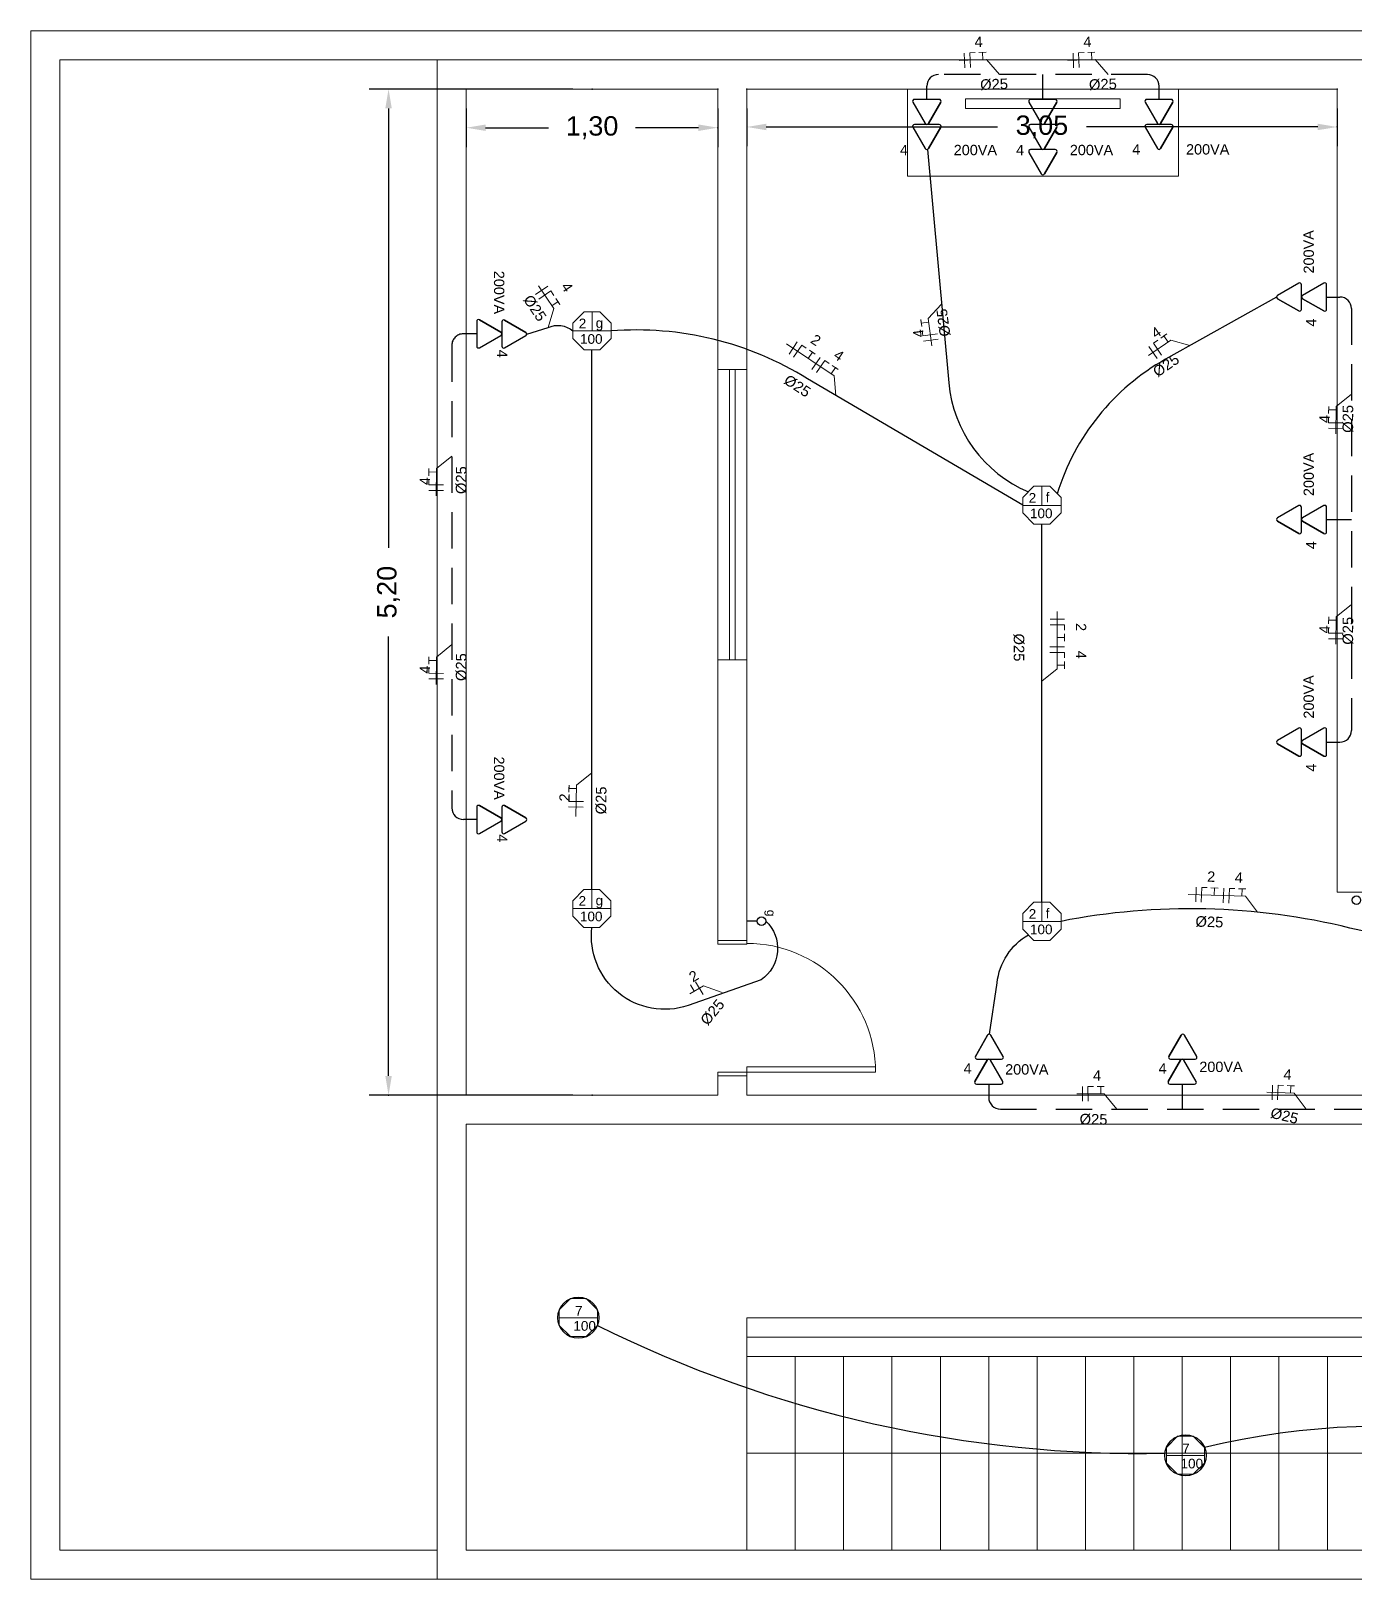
# Model space of a CAD drawing. Header units: millimetres. Extents: x 53 to 176, y -29 to 32.
# Drawn here: x 53.57 to 60.41, y 10.82 to 18.82 of the extents above; entities that cross this region are included whole.
import ezdxf

# ---------------------------------------------------------------- set-up
doc = ezdxf.new("R2010")
doc.units = ezdxf.units.MM
doc.linetypes.add('HIDDEN', pattern=[0.375, 0.25, -0.125])
doc.layers.get('0').update_dxf_attribs({"lineweight": 30})
for name, color, linetype in [('1 - Circuitos', 7, 'Continuous'), ('12 - Divisão dos circuitos', 7, 'Continuous'), ('5 - Identificadores', 7, 'Continuous'), ('7 - Eletroduto', 6, 'Continuous'), ('8 - Pontos de luz', 5, 'Continuous'), ('Pontos de iluminação', 5, 'Continuous'), ('Pontos de Tomadas', 240, 'Continuous')]:
    doc.layers.add(name, color=color, linetype=linetype)
for name, color, linetype, lineweight in [('19 - Diametros', 10, 'Continuous', 18), ('2 - Cotas', 242, 'Continuous', 9), ('3 - Cozinha', 160, 'Continuous', 20), ('4 - Edificação', 8, 'Continuous', 20), ('Portas', 251, 'Continuous', 9)]:
    doc.layers.add(name, color=color, linetype=linetype, lineweight=lineweight)
doc.styles.add('Arial0', font='arial.ttf', dxfattribs={"height": 3.14658})
doc.styles.add('SEACAD_Arial', font='arial.ttf')
doc.styles.get("Standard").update_dxf_attribs({"font": 'arial.ttf'})
doc.dimstyles.new('ISO-25', dxfattribs={"dimtxt": 0.1, "dimasz": 0.1, "dimexe": 0.1, "dimexo": 0.1, "dimgap": 0.1, "dimtad": 0, "dimzin": 1, "dimtxsty": 'Standard', "dimcen": 0.1, "dimadec": 0, "dimazin": 0, "dimtfac": 1, "dimtmove": 0, "dimatfit": 3, "dimfxl": 1, "dimarcsym": 0})

# ---------------------------------------------------------------- blocks, each defined once
blk = doc.blocks.new('*D37')
at = {"layer": '12 - Divisão dos circuitos', "color": 0, "transparency": 16777216}
for p in [(55.8208, 18.5244), (57.1208, 18.5244), (57.1208, 18.3244)]:
    blk.add_point(p, dxfattribs=at)
at = {"layer": '2 - Cotas', "color": 0, "lineweight": -2, "transparency": 16777216}
for p, q in [((55.8208, 18.4244), (55.8208, 18.2244)), ((57.1208, 18.4244), (57.1208, 18.2244)), ((55.9208, 18.3244), (56.2458, 18.3244)), ((57.0208, 18.3244), (56.6958, 18.3244))]:
    blk.add_line(p, q, dxfattribs=at)
at = {"layer": '2 - Cotas', "color": 0, "transparency": 16777216}
for points in [[(55.9208, 18.341), (55.9208, 18.3077), (55.8208, 18.3244)], [(57.0208, 18.341), (57.0208, 18.3077), (57.1208, 18.3244)]]:
    blk.add_solid(points, dxfattribs=at)
at = {"layer": '2 - Cotas', "color": 0, "transparency": 16777216, "insert": (56.4708, 18.3244), "char_height": 0.1, "attachment_point": 5}
blk.add_mtext('1,30', dxfattribs=at)
blk = doc.blocks.new('*D38')
at = {"layer": '12 - Divisão dos circuitos', "color": 0, "transparency": 16777216}
for p in [(57.2708, 18.5244), (60.3208, 18.5244), (60.3208, 18.3282)]:
    blk.add_point(p, dxfattribs=at)
at = {"layer": '2 - Cotas', "color": 0, "lineweight": -2, "transparency": 16777216}
for p, q in [((57.2708, 18.4244), (57.2708, 18.2282)), ((60.3208, 18.4244), (60.3208, 18.2282)), ((57.3708, 18.3282), (58.5656, 18.3282)), ((60.2208, 18.3282), (59.026, 18.3282))]:
    blk.add_line(p, q, dxfattribs=at)
at = {"layer": '2 - Cotas', "color": 0, "transparency": 16777216}
for points in [[(57.3708, 18.3449), (57.3708, 18.3116), (57.2708, 18.3282)], [(60.2208, 18.3449), (60.2208, 18.3116), (60.3208, 18.3282)]]:
    blk.add_solid(points, dxfattribs=at)
at = {"layer": '2 - Cotas', "color": 0, "transparency": 16777216, "insert": (58.7958, 18.3282), "char_height": 0.1, "attachment_point": 5}
blk.add_mtext('3,05', dxfattribs=at)
blk = doc.blocks.new('*D67')
at = {"layer": '12 - Divisão dos circuitos', "color": 0, "transparency": 16777216}
for p in [(56.4708, 18.5244), (55.419, 13.3244), (56.4708, 13.3244)]:
    blk.add_point(p, dxfattribs=at)
at = {"layer": '2 - Cotas', "color": 0, "lineweight": -2, "transparency": 16777216}
for p, q in [((56.3708, 18.5244), (55.319, 18.5244)), ((55.419, 18.4244), (55.419, 16.1541)), ((55.419, 13.4244), (55.419, 15.6947)), ((56.3708, 13.3244), (55.319, 13.3244))]:
    blk.add_line(p, q, dxfattribs=at)
at = {"layer": '2 - Cotas', "color": 0, "transparency": 16777216}
for points in [[(55.4023, 18.4244), (55.4356, 18.4244), (55.419, 18.5244)], [(55.4023, 13.4244), (55.4356, 13.4244), (55.419, 13.3244)]]:
    blk.add_solid(points, dxfattribs=at)
at = {"layer": '2 - Cotas', "color": 0, "transparency": 16777216, "insert": (55.419, 15.9244), "char_height": 0.1, "attachment_point": 5, "rotation": 90}
blk.add_mtext('5,20', dxfattribs=at)
blk = doc.blocks.new('ponto de luz')
at = {"color": 5, "linetype": 'Continuous', "lineweight": 15, "true_color": 0x000005}
blk.add_lwpolyline([(63.6396, -13.7603), (63.5583, -13.7603), (63.5009, -13.8188), (63.5009, -13.8984), (63.5583, -13.9569), (63.6396, -13.9569), (63.698, -13.8984), (63.698, -13.8188)], close=True, dxfattribs=at)
for points in [[(63.5995, -13.8589), (63.5995, -13.7603), (63.5995, -13.7603)], [(63.698, -13.8589), (63.5009, -13.8589), (63.5009, -13.8589)]]:
    blk.add_lwpolyline(points, dxfattribs=at)
at = {"layer": '1 - Circuitos'}
blk.add_attdef('N', (63.5309, -13.8452), '', height=0.05, dxfattribs=at)
at = {"layer": '5 - Identificadores', "flags": 4}
for tag, p in [('R', (63.6187, -13.8426)), ('S', (63.5376, -13.9254))]:
    blk.add_attdef(tag, p, '', height=0.05, dxfattribs=at)
blk = doc.blocks.new('Sensor')
at = {"color": 5, "linetype": 'Continuous', "lineweight": 15, "true_color": 0x000005}
blk.add_lwpolyline([(63.6396, -14.1566), (63.5583, -14.1566), (63.5009, -14.215), (63.5009, -14.2947), (63.5583, -14.3531), (63.6396, -14.3531), (63.698, -14.2947), (63.698, -14.215)], close=True, dxfattribs=at)
blk.add_lwpolyline([(63.698, -14.2551), (63.5009, -14.2551), (63.5009, -14.2551)], dxfattribs=at)
at = {"layer": '8 - Pontos de luz'}
blk.add_circle((63.5995, -14.2551), 0.1064, dxfattribs=at)
at = {"layer": '5 - Identificadores'}
for tag, p in [('N', (63.5826, -14.2443)), ('S', (63.5739, -14.3226))]:
    blk.add_attdef(tag, p, '', height=0.05, dxfattribs=at)

msp = doc.modelspace()

# ---------------------------------------------------------------- linework, layer by layer
at = {"layer": '1 - Circuitos', "color": 5, "linetype": 'Continuous', "lineweight": 15, "true_color": 0x000005}
for points in [[(58.5759, 18.5994), (58.5086, 18.6763), (58.3672, 18.6711)], [(59.1384, 18.5994), (59.0711, 18.6763), (58.9297, 18.6711)], [(56.2434, 17.2919), (56.2731, 17.3897), (56.1938, 17.5069)], [(58.2771, 17.4126), (58.2071, 17.3381), (58.2261, 17.1979)], [(57.731, 16.941), (57.7218, 17.0428), (57.4764, 17.2078)], [(59.5606, 17.1983), (59.4625, 17.2271), (59.3461, 17.1468)], [(60.3958, 16.9479), (60.316, 16.8841), (60.3151, 16.7426)], [(55.7458, 16.6269), (55.666, 16.563), (55.6651, 16.4216)], [(60.3958, 15.8605), (60.316, 15.7966), (60.3151, 15.6551)], [(58.7954, 15.4646), (58.8748, 15.5289), (58.8749, 15.8247)], [(55.7458, 15.6531), (55.666, 15.5892), (55.6651, 15.4477)], [(56.4702, 14.9899), (56.3898, 14.9269), (56.387, 14.7654)], [(59.909, 14.2709), (59.8474, 14.3524), (59.5518, 14.3625)], [(57.143, 13.8547), (57.0473, 13.8906), (56.9754, 13.8485)], [(59.1826, 13.253), (59.1181, 13.3322), (58.9766, 13.332)], [(60.1607, 13.253), (60.0992, 13.3346), (59.9578, 13.3397)]]:
    msp.add_lwpolyline(points, dxfattribs=at)
at = {"layer": '1 - Circuitos', "color": 7, "linetype": 'Continuous', "lineweight": 15, "true_color": 0x000007}
for points in [[(58.397, 18.6347), (58.3942, 18.7103), (58.3942, 18.7103)], [(58.4507, 18.7124), (58.423, 18.7113), (58.4258, 18.6358)], [(58.4702, 18.7131), (58.5072, 18.7144), (58.4892, 18.7138), (58.4907, 18.6756)], [(58.9595, 18.6347), (58.9567, 18.7103), (58.9567, 18.7103)], [(59.0132, 18.7124), (58.9855, 18.7113), (58.9883, 18.6358)], [(59.0326, 18.7131), (59.0697, 18.7144), (59.0517, 18.7138), (59.0531, 18.6756)], [(56.1788, 17.4623), (56.2414, 17.5047), (56.2414, 17.5047)], [(56.2731, 17.4579), (56.2575, 17.4808), (56.1949, 17.4385)], [(56.284, 17.4418), (56.3047, 17.4111), (56.2947, 17.4259), (56.263, 17.4046)], [(58.1742, 17.2963), (58.1693, 17.333), (58.1717, 17.3152), (58.2095, 17.3203)], [(57.4886, 17.1544), (57.5308, 17.2172), (57.5308, 17.2172)], [(57.5777, 17.1856), (57.5547, 17.2011), (57.5125, 17.1383)], [(58.1768, 17.277), (58.1806, 17.2495), (58.2555, 17.2597)], [(58.2594, 17.2311), (58.1844, 17.221), (58.1844, 17.221)], [(59.3943, 17.2265), (59.3715, 17.2108), (59.4144, 17.1485)], [(59.4104, 17.2375), (59.4409, 17.2586), (59.4261, 17.2484), (59.4477, 17.2169)], [(57.5939, 17.1748), (57.6246, 17.1541), (57.6097, 17.1641), (57.5884, 17.1325)], [(57.6071, 17.0748), (57.6493, 17.1375), (57.6493, 17.1375)], [(57.6962, 17.106), (57.6732, 17.1214), (57.6311, 17.0587)], [(59.3907, 17.1322), (59.3478, 17.1944), (59.3478, 17.1944)], [(57.7124, 17.0951), (57.7431, 17.0745), (57.7282, 17.0845), (57.7069, 17.0528)], [(60.2776, 16.8473), (60.2779, 16.8843), (60.2778, 16.8664), (60.3159, 16.8661)], [(60.2775, 16.8278), (60.2773, 16.8001), (60.3529, 16.7996)], [(60.3527, 16.7708), (60.2771, 16.7713), (60.2771, 16.7713)], [(55.6276, 16.5262), (55.6279, 16.5633), (55.6278, 16.5453), (55.6659, 16.5451)], [(55.6275, 16.5068), (55.6273, 16.4791), (55.7029, 16.4786)], [(55.7027, 16.4498), (55.6271, 16.4503), (55.6271, 16.4503)], [(58.8375, 15.7848), (58.9131, 15.7848), (58.9131, 15.7848)], [(60.2776, 15.7598), (60.2779, 15.7969), (60.2778, 15.7789), (60.3159, 15.7787)], [(58.9131, 15.7282), (58.9131, 15.7559), (58.8375, 15.756)], [(58.913, 15.7088), (58.913, 15.6717), (58.913, 15.6897), (58.8749, 15.6897)], [(60.3527, 15.6833), (60.2771, 15.6838), (60.2771, 15.6838)], [(60.2775, 15.7404), (60.2773, 15.7127), (60.3529, 15.7122)], [(58.8374, 15.642), (58.913, 15.6419), (58.913, 15.6419)], [(58.913, 15.5854), (58.913, 15.6131), (58.8374, 15.6131)], [(55.6275, 15.5329), (55.6273, 15.5052), (55.7029, 15.5047)], [(55.6276, 15.5524), (55.6279, 15.5895), (55.6278, 15.5715), (55.6659, 15.5712)], [(58.913, 15.5659), (58.913, 15.5289), (58.913, 15.5469), (58.8748, 15.5469)], [(55.7027, 15.4759), (55.6271, 15.4764), (55.6271, 15.4764)], [(56.351, 14.8905), (56.3516, 14.9275), (56.3513, 14.9095), (56.3895, 14.9089)], [(56.4252, 14.8132), (56.3496, 14.8145), (56.3496, 14.8145)], [(56.3506, 14.871), (56.3501, 14.8433), (56.4257, 14.842)], [(59.5904, 14.3237), (59.593, 14.3993), (59.593, 14.3993)], [(59.6495, 14.3973), (59.6218, 14.3983), (59.6192, 14.3227)], [(59.6689, 14.3967), (59.706, 14.3954), (59.688, 14.396), (59.6867, 14.3579)], [(59.7331, 14.3188), (59.7357, 14.3944), (59.7357, 14.3944)], [(59.7922, 14.3925), (59.7645, 14.3934), (59.7619, 14.3178)], [(59.8117, 14.3918), (59.8487, 14.3905), (59.8307, 14.3911), (59.8294, 14.353)], [(56.9991, 13.8623), (56.9799, 13.8949), (56.9799, 13.8949)], [(57.0442, 13.845), (57.006, 13.9102), (57.006, 13.9102)], [(59.0051, 13.2946), (59.005, 13.3702), (59.005, 13.3702)], [(59.0615, 13.3703), (59.0338, 13.3702), (59.0339, 13.2946)], [(59.0809, 13.3703), (59.118, 13.3704), (59.1, 13.3704), (59.1001, 13.3322)], [(59.9849, 13.3013), (59.9876, 13.3768), (59.9876, 13.3768)], [(60.0441, 13.3748), (60.0164, 13.3758), (60.0137, 13.3002)], [(60.0635, 13.3741), (60.1006, 13.3728), (60.0826, 13.3734), (60.0812, 13.3353)]]:
    msp.add_lwpolyline(points, dxfattribs=at)
at = {"layer": '3 - Cozinha'}
for points in [[(58.1008, 18.0744), (59.5008, 18.0744), (59.5008, 18.5244), (58.1008, 18.5244)], [(58.4008, 18.4244), (59.2008, 18.4244), (59.2008, 18.4744), (58.4008, 18.4744)]]:
    msp.add_lwpolyline(points, close=True, dxfattribs=at)
at = {"layer": '4 - Edificação', "color": 252}
for p, q in [((53.7208, 10.9744), (53.7208, 18.6744)), ((55.6708, 18.6744), (53.7208, 18.6744)), ((53.7208, 10.9744), (55.6708, 10.9744))]:
    msp.add_line(p, q, dxfattribs=at)
at = {"layer": '4 - Edificação'}
for p, q in [((55.6708, 18.6744), (55.6708, 10.8244)), ((55.6708, 18.6744), (60.4708, 18.6744)), ((57.1208, 18.5244), (55.8208, 18.5244)), ((55.8208, 18.5244), (55.8208, 13.3244)), ((57.1208, 18.5244), (57.1208, 14.1244)), ((57.2708, 18.5244), (57.2708, 14.1244)), ((57.2708, 18.5244), (60.3208, 18.5244)), ((60.3208, 18.5244), (60.3208, 14.3744)), ((60.3208, 17.6744), (60.3208, 17.6744)), ((60.3208, 14.3744), (63.2208, 14.3744)), ((57.1208, 13.4244), (57.1208, 13.3244)), ((57.1208, 13.4244), (57.2708, 13.4244)), ((57.2708, 13.4244), (57.2708, 13.3244)), ((57.1208, 13.3244), (55.8208, 13.3244)), ((57.2708, 13.3244), (62.2708, 13.3244)), ((55.8208, 13.1744), (55.8208, 10.9744)), ((62.2708, 13.1744), (55.8208, 13.1744)), ((61.7708, 12.1744), (57.2708, 12.1744)), ((57.2708, 11.9744), (57.2708, 12.1744)), ((57.2708, 12.0744), (61.7708, 12.0744)), ((61.7708, 11.9744), (57.2708, 11.9744)), ((57.2708, 11.9744), (57.2708, 10.9744)), ((57.5208, 11.9744), (57.5208, 10.9744)), ((57.7708, 11.9744), (57.7708, 10.9744)), ((58.0208, 11.9744), (58.0208, 10.9744)), ((58.2708, 11.9744), (58.2708, 10.9744)), ((58.5208, 11.9744), (58.5208, 10.9744)), ((58.7708, 11.9744), (58.7708, 10.9744)), ((59.0208, 11.9744), (59.0208, 10.9744)), ((59.2708, 11.9744), (59.2708, 10.9744)), ((59.5208, 11.9744), (59.5208, 10.9744)), ((59.7708, 11.9744), (59.7708, 10.9744)), ((60.0208, 11.9744), (60.0208, 10.9744)), ((60.2708, 11.9744), (60.2708, 10.9744)), ((61.7708, 11.4744), (57.2708, 11.4744)), ((55.8208, 10.9744), (61.6708, 10.9744)), ((55.6708, 10.8244), (80.4208, 10.8244))]:
    msp.add_line(p, q, dxfattribs=at)
msp.add_lwpolyline([(53.5708, 10.8244), (80.5708, 10.8244), (80.5708, 18.8244), (53.5708, 18.8244)], close=True, dxfattribs=at)
at = {"layer": '7 - Eletroduto', "linetype": 'HIDDEN', "ltscale": 0.75}
for p, q in [((59.3408, 18.5994), (58.2608, 18.5994)), ((60.3958, 17.3894), (60.3958, 15.2094)), ((55.7458, 17.1994), (55.7458, 14.8094)), ((55.8208, 14.7494), (55.8058, 14.7494)), ((59.5208, 13.328), (59.5208, 13.253)), ((58.5808, 13.253), (60.4608, 13.253))]:
    msp.add_line(p, q, dxfattribs=at)
at = {"layer": '7 - Eletroduto'}
for p, q in [((58.8008, 18.5244), (58.8008, 18.5994)), ((58.2008, 18.5244), (58.2008, 18.5394)), ((59.4008, 18.5244), (59.4008, 18.5394)), ((60.3208, 17.4494), (60.3358, 17.4494)), ((55.8208, 17.2594), (55.8058, 17.2594)), ((60.3208, 16.2994), (60.3958, 16.2994)), ((60.3208, 15.1494), (60.3358, 15.1494)), ((58.5208, 13.328), (58.5208, 13.313))]:
    msp.add_line(p, q, dxfattribs=at)
for points in [[(58.2043, 18.2121), (58.3141, 17.0064, 0.276599), (58.7258, 16.4423, 0.203011)], [(60.0079, 17.4494), (59.4348, 17.1278, 0.192912), (58.8747, 16.4326, 96.502836)], [(56.1337, 17.2582), (56.2434, 17.2919, -0.290255), (56.3718, 17.2744, -0.348222)], [(58.6971, 16.3732), (57.5846, 17.027, 0.159708), (56.5694, 17.2741, -0.10402)], [(61.9872, 13.8494), (60.3874, 14.1884, 0.109232), (58.8943, 14.2232, -7.927458)], [(57.3685, 14.2244, -0.475401), (57.3451, 13.9208), (56.9669, 13.7883, -0.550797), (56.4697, 14.1918, 0.952448)], [(58.525, 13.6404), (58.5638, 13.9058, -0.236557), (58.7258, 14.1541, 0.881163)]]:
    msp.add_lwpolyline(points, format="xyb", dxfattribs=at)
for points in [[(56.4697, 14.3884), (56.4698, 17.1761)], [(58.7957, 14.3215), (58.7952, 16.2749)]]:
    msp.add_lwpolyline(points, dxfattribs=at)
for centre, radius, start, end in [((58.2608, 18.5394), 0.06, 90, 180), ((59.3408, 18.5394), 0.06, 0, 90), ((60.3358, 17.3894), 0.06, 0, 90), ((60.3358, 15.2094), 0.06, 270, 0), ((55.8058, 14.8094), 0.06, 180, 270), ((58.5808, 13.313), 0.06, 180, 270), ((59.3092, 17.7709), 6.2977, 243.49082, 271.11558), ((60.5544, 7.7316), 3.8822, 57.18654, 103.68026)]:
    msp.add_arc(centre, radius, start, end, dxfattribs=at)
at = {"layer": '7 - Eletroduto', "linetype": 'HIDDEN', "ltscale": 0.75}
msp.add_arc((55.8058, 17.1994), 0.06, 90, 180, dxfattribs=at)
at = {"layer": 'Pontos de Tomadas'}
for p, q in [((58.2008, 18.4708), (58.2008, 18.5244)), ((58.8008, 18.4708), (58.8008, 18.5244)), ((59.4008, 18.4708), (59.4008, 18.5244)), ((58.1288, 18.4561), (58.1924, 18.346)), ((58.2644, 18.4708), (58.1373, 18.4708)), ((58.2728, 18.4561), (58.2093, 18.346)), ((58.2093, 18.346), (58.2728, 18.4561)), ((58.2093, 18.346), (58.2728, 18.4561)), ((58.7288, 18.4561), (58.7924, 18.346)), ((58.8644, 18.4708), (58.7373, 18.4708)), ((58.8728, 18.4561), (58.8093, 18.346)), ((58.8093, 18.346), (58.8728, 18.4561)), ((58.8093, 18.346), (58.8728, 18.4561)), ((59.3288, 18.4561), (59.3924, 18.346)), ((59.4644, 18.4708), (59.3373, 18.4708)), ((59.4728, 18.4561), (59.4093, 18.346)), ((59.4093, 18.346), (59.4728, 18.4561)), ((59.4093, 18.346), (59.4728, 18.4561)), ((58.1288, 18.3265), (58.1924, 18.2163)), ((58.2644, 18.3411), (58.1373, 18.3411)), ((58.2728, 18.3265), (58.2093, 18.2163)), ((58.2093, 18.2163), (58.2728, 18.3265)), ((58.2093, 18.2163), (58.2728, 18.3265)), ((58.7288, 18.3265), (58.7924, 18.2163)), ((58.8644, 18.3411), (58.7373, 18.3411)), ((58.8728, 18.3265), (58.8093, 18.2163)), ((58.8093, 18.2163), (58.8728, 18.3265)), ((58.8093, 18.2163), (58.8728, 18.3265)), ((59.3288, 18.3265), (59.3924, 18.2163)), ((59.4644, 18.3411), (59.3373, 18.3411)), ((59.4728, 18.3265), (59.4093, 18.2163)), ((59.4093, 18.2163), (59.4728, 18.3265)), ((59.4093, 18.2163), (59.4728, 18.3265)), ((58.7288, 18.1968), (58.7924, 18.0866)), ((58.8644, 18.2114), (58.7373, 18.2114)), ((58.8728, 18.1968), (58.8093, 18.0866)), ((58.8093, 18.0866), (58.8728, 18.1968)), ((58.8093, 18.0866), (58.8728, 18.1968)), ((60.1229, 17.5214), (60.0128, 17.4578)), ((60.2526, 17.5214), (60.1424, 17.4578)), ((60.1229, 17.3774), (60.0128, 17.4409)), ((60.0128, 17.4409), (60.1229, 17.3774)), ((60.0128, 17.4409), (60.1229, 17.3774)), ((60.1375, 17.3858), (60.1375, 17.5129)), ((60.2526, 17.3774), (60.1424, 17.4409)), ((60.1424, 17.4409), (60.2526, 17.3774)), ((60.1424, 17.4409), (60.2526, 17.3774)), ((60.2672, 17.3858), (60.2672, 17.5129)), ((60.2672, 17.4494), (60.3208, 17.4494)), ((55.8745, 17.3229), (55.8745, 17.1958)), ((55.8891, 17.3314), (55.9992, 17.2678)), ((55.9992, 17.2678), (55.8891, 17.3314)), ((55.9992, 17.2678), (55.8891, 17.3314)), ((56.004, 17.3218), (56.004, 17.1947)), ((56.0187, 17.3302), (56.1288, 17.2667)), ((56.1288, 17.2667), (56.0187, 17.3302)), ((56.1288, 17.2667), (56.0187, 17.3302)), ((55.8745, 17.2594), (55.8208, 17.2594)), ((55.8891, 17.1874), (55.9992, 17.2509)), ((56.0187, 17.1862), (56.1288, 17.2498)), ((60.1229, 16.3714), (60.0128, 16.3078)), ((60.1375, 16.2358), (60.1375, 16.3629)), ((60.2526, 16.3714), (60.1424, 16.3078)), ((60.2672, 16.2358), (60.2672, 16.3629)), ((60.1229, 16.2274), (60.0128, 16.2909)), ((60.0128, 16.2909), (60.1229, 16.2274)), ((60.0128, 16.2909), (60.1229, 16.2274)), ((60.2526, 16.2274), (60.1424, 16.2909)), ((60.1424, 16.2909), (60.2526, 16.2274)), ((60.1424, 16.2909), (60.2526, 16.2274)), ((60.2672, 16.2994), (60.3208, 16.2994)), ((60.1229, 15.2214), (60.0128, 15.1578)), ((60.1375, 15.0858), (60.1375, 15.2129)), ((60.2526, 15.2214), (60.1424, 15.1578)), ((60.2672, 15.0858), (60.2672, 15.2129)), ((60.1229, 15.0774), (60.0128, 15.1409)), ((60.0128, 15.1409), (60.1229, 15.0774)), ((60.0128, 15.1409), (60.1229, 15.0774)), ((60.2526, 15.0774), (60.1424, 15.1409)), ((60.1424, 15.1409), (60.2526, 15.0774)), ((60.1424, 15.1409), (60.2526, 15.0774)), ((60.2672, 15.1494), (60.3208, 15.1494)), ((55.8745, 14.8129), (55.8745, 14.6858)), ((55.8891, 14.8214), (55.9992, 14.7578)), ((55.9992, 14.7578), (55.8891, 14.8214)), ((55.9992, 14.7578), (55.8891, 14.8214)), ((56.0041, 14.8129), (56.0041, 14.6858)), ((56.0187, 14.8214), (56.1289, 14.7578)), ((56.1289, 14.7578), (56.0187, 14.8214)), ((56.1289, 14.7578), (56.0187, 14.8214)), ((55.8745, 14.7494), (55.8208, 14.7494)), ((55.8891, 14.6774), (55.9992, 14.7409)), ((56.0187, 14.6774), (56.1289, 14.7409)), ((57.3245, 14.2244), (57.2708, 14.2244)), ((58.4516, 13.5255), (58.5152, 13.6357)), ((58.5152, 13.6357), (58.4516, 13.5255)), ((58.5152, 13.6357), (58.4516, 13.5255)), ((58.5956, 13.5255), (58.5321, 13.6357)), ((59.4516, 13.5255), (59.5152, 13.6357)), ((59.5152, 13.6357), (59.4516, 13.5255)), ((59.5152, 13.6357), (59.4516, 13.5255)), ((59.5956, 13.5255), (59.5321, 13.6357)), ((58.4488, 13.3963), (58.5124, 13.5064)), ((58.5124, 13.5064), (58.4488, 13.3963)), ((58.5124, 13.5064), (58.4488, 13.3963)), ((58.4601, 13.5109), (58.5872, 13.5109)), ((58.5928, 13.3963), (58.5293, 13.5064)), ((59.4488, 13.3963), (59.5124, 13.5064)), ((59.5124, 13.5064), (59.4488, 13.3963)), ((59.5124, 13.5064), (59.4488, 13.3963)), ((59.4601, 13.5109), (59.5872, 13.5109)), ((59.5928, 13.3963), (59.5293, 13.5064)), ((58.4573, 13.3816), (58.5844, 13.3816)), ((58.5208, 13.3816), (58.5208, 13.328)), ((59.4573, 13.3816), (59.5844, 13.3816)), ((59.5208, 13.3816), (59.5208, 13.328))]:
    msp.add_line(p, q, dxfattribs=at)
for centre in [(60.4208, 14.3324), (57.3465, 14.2244)]:
    msp.add_circle(centre, 0.022, dxfattribs=at)
for centre, start, end in [((58.1373, 18.461), 90, 209.98164), ((58.2644, 18.461), 330.01836, 90), ((58.7373, 18.461), 90, 209.98164), ((58.8644, 18.461), 330.01836, 90), ((59.3373, 18.461), 90, 209.98164), ((59.4644, 18.461), 330.01836, 90), ((58.1373, 18.3313), 90, 209.98164), ((58.2008, 18.3508), 209.98164, 330.01836), ((58.2644, 18.3313), 330.01836, 90), ((58.7373, 18.3313), 90, 209.98164), ((58.8008, 18.3508), 209.98164, 330.01836), ((58.8644, 18.3313), 330.01836, 90), ((59.3373, 18.3313), 90, 209.98164), ((59.4008, 18.3508), 209.98164, 330.01836), ((59.4644, 18.3313), 330.01836, 90), ((58.2008, 18.2212), 209.98164, 330.01836), ((58.7373, 18.2017), 90, 209.98164), ((58.8008, 18.2212), 209.98164, 330.01836), ((58.8644, 18.2017), 330.01836, 90), ((59.4008, 18.2212), 209.98164, 330.01836), ((58.8008, 18.0915), 209.98164, 330.01836), ((60.1278, 17.5129), 0, 119.98164), ((60.2575, 17.5129), 0, 119.98164), ((60.0176, 17.4494), 119.98164, 240.01836), ((60.1473, 17.4494), 119.98164, 240.01836), ((60.1278, 17.3858), 240.01836, 0), ((60.2575, 17.3858), 240.01836, 0), ((55.8842, 17.3229), 60.01836, 180), ((56.0138, 17.3218), 60.01836, 180), ((55.9944, 17.2594), 299.98164, 60.01836), ((56.124, 17.2582), 299.98164, 60.01836), ((55.8842, 17.1958), 180, 299.98164), ((56.0138, 17.1947), 180, 299.98164), ((60.1278, 16.3629), 0, 119.98164), ((60.2575, 16.3629), 0, 119.98164), ((60.0176, 16.2994), 119.98164, 240.01836), ((60.1473, 16.2994), 119.98164, 240.01836), ((60.1278, 16.2358), 240.01836, 0), ((60.2575, 16.2358), 240.01836, 0), ((60.1278, 15.2129), 0, 119.98164), ((60.2575, 15.2129), 0, 119.98164), ((60.0176, 15.1494), 119.98164, 240.01836), ((60.1473, 15.1494), 119.98164, 240.01836), ((60.1278, 15.0858), 240.01836, 0), ((60.2575, 15.0858), 240.01836, 0), ((55.8842, 14.8129), 60.01836, 180), ((56.0139, 14.8129), 60.01836, 180), ((55.9944, 14.7494), 299.98164, 60.01836), ((56.124, 14.7494), 299.98164, 60.01836), ((55.8842, 14.6858), 180, 299.98164), ((56.0139, 14.6858), 180, 299.98164), ((58.5236, 13.6308), 29.98164, 150.01836), ((59.5236, 13.6308), 29.98164, 150.01836), ((58.4601, 13.5206), 150.01836, 270), ((58.5872, 13.5206), 270, 29.98164), ((59.4601, 13.5206), 150.01836, 270), ((59.5872, 13.5206), 270, 29.98164), ((58.5208, 13.5015), 29.98164, 150.01836), ((59.5208, 13.5015), 29.98164, 150.01836), ((58.4573, 13.3914), 150.01836, 270), ((58.5844, 13.3914), 270, 29.98164), ((59.4573, 13.3914), 150.01836, 270), ((59.5844, 13.3914), 270, 29.98164)]:
    msp.add_arc(centre, 0.00975, start, end, dxfattribs=at)
at = {"layer": 'Portas'}
for p, q in [((57.1808, 17.0744), (57.1808, 15.5744)), ((57.2108, 17.0744), (57.2108, 15.5744))]:
    msp.add_line(p, q, dxfattribs=at)
for points in [[(57.1208, 17.0744), (57.1208, 15.5744), (57.2708, 15.5744), (57.2708, 17.0744)], [(57.2708, 14.1044), (57.1208, 14.1044), (57.1208, 14.1244), (57.2708, 14.1244)], [(57.2708, 13.4244), (57.1208, 13.4244), (57.1208, 13.4444), (57.2708, 13.4444)], [(57.2708, 13.4444), (57.2708, 13.4706), (57.9358, 13.4706), (57.9358, 13.4444)]]:
    msp.add_lwpolyline(points, close=True, dxfattribs=at)
msp.add_arc((57.2708, 13.4444), 0.665, 360, 90, dxfattribs=at)

# ---------------------------------------------------------------- block references
at = {"layer": 'Pontos de iluminação', "color": 2}
ref = msp.add_blockref('ponto de luz', (-7.1291, 31.133), dxfattribs=at)
ref.add_attrib('S', '100', (56.4085, 17.2076), dxfattribs={"layer": '5 - Identificadores', "height": 0.05})
ref.add_attrib('R', 'g', (56.4896, 17.2903), dxfattribs={"layer": '5 - Identificadores', "height": 0.05})
ref.add_attrib('N', '2', (56.4018, 17.2878), dxfattribs={"layer": '1 - Circuitos', "height": 0.05})
ref = msp.add_blockref('ponto de luz', (-4.8037, 30.2318), dxfattribs=at)
ref.add_attrib('S', '100', (58.7339, 16.3065), dxfattribs={"layer": '5 - Identificadores', "height": 0.05})
ref.add_attrib('R', 'f', (58.8149, 16.3892), dxfattribs={"layer": '5 - Identificadores', "height": 0.05})
ref.add_attrib('N', '2', (58.7272, 16.3866), dxfattribs={"layer": '1 - Circuitos', "height": 0.05})
ref = msp.add_blockref('ponto de luz', (-7.1298, 28.1488), dxfattribs=at)
ref.add_attrib('S', '100', (56.4079, 14.2234), dxfattribs={"layer": '5 - Identificadores', "height": 0.05})
ref.add_attrib('R', 'g', (56.4889, 14.3061), dxfattribs={"layer": '5 - Identificadores', "height": 0.05})
ref.add_attrib('N', '2', (56.4011, 14.3036), dxfattribs={"layer": '1 - Circuitos', "height": 0.05})
ref = msp.add_blockref('ponto de luz', (-4.8037, 28.0818), dxfattribs=at)
ref.add_attrib('S', '100', (58.7339, 14.1565), dxfattribs={"layer": '5 - Identificadores', "height": 0.05})
ref.add_attrib('R', 'f', (58.8149, 14.2392), dxfattribs={"layer": '5 - Identificadores', "height": 0.05})
ref.add_attrib('N', '2', (58.7272, 14.2366), dxfattribs={"layer": '1 - Circuitos', "height": 0.05})
at = {"layer": 'Pontos de iluminação'}
for p in [(-7.1998, 26.43), (-4.0618, 25.7187)]:
    msp.add_blockref('Sensor', p, dxfattribs=at).add_auto_attribs({'S': '100', 'N': '7'})

# ---------------------------------------------------------------- texts
at = {"layer": '19 - Diametros', "color": 1, "true_color": 0x000001, "style": 'Arial0'}
for rotation, p in [(2.12463, (58.4774, 18.5193)), (2.12463, (59.0398, 18.5193)), (304.07093, (56.1129, 17.4368)), (97.72576, (58.3232, 17.2491)), (34.58239, (59.393, 17.0331)), (327.04309, (57.4568, 17.0066)), (89.62239, (60.4037, 16.7476)), (89.62239, (55.8208, 16.4311)), (89.62239, (60.4037, 15.6526)), (269.97452, (58.65, 15.7105)), (89.62239, (55.8208, 15.4648)), (89.00888, (56.5431, 14.7757)), (358.04303, (59.5884, 14.1961)), (50.35334, (57.0675, 13.6813)), (358.96241, (58.99, 13.1744)), (346.47896, (59.9729, 13.2093))]:
    msp.add_text('Ø25', height=0.05451, rotation=rotation, dxfattribs=at).set_placement(p)
at = {"layer": '5 - Identificadores', "color": 7, "style": 'Arial0'}
for s, height, rotation, p in [('4', 0.0534, 2.08613, (58.4484, 18.7409)), ('4', 0.0534, 2.08613, (59.0108, 18.7409)), ('200VA', 0.05338, 90.24637, (60.2016, 17.571)), ('200VA', 0.05338, 270, (55.9638, 17.5849)), ('4', 0.0534, 304.03244, (56.3081, 17.5033)), ('4', 0.0534, 97.68726, (58.1866, 17.2441)), ('4', 0.0534, 34.54389, (59.3837, 17.2329)), ('4', 0.0534, 90.24637, (60.2147, 17.2964)), ('2', 0.0534, 326.05719, (57.5954, 17.2166)), ('4', 0.0534, 270, (55.9789, 17.1776)), ('4', 0.0534, 326.05719, (57.714, 17.137)), ('4', 0.0534, 89.58389, (60.2824, 16.7984)), ('200VA', 0.05338, 90.24637, (60.2016, 16.421)), ('4', 0.0534, 89.58389, (55.6324, 16.4773)), ('4', 0.0534, 90.24637, (60.2147, 16.1464)), ('2', 0.0534, 269.93602, (58.9711, 15.7645)), ('4', 0.0534, 89.58389, (60.2824, 15.7109)), ('4', 0.0534, 269.93602, (58.971, 15.6217)), ('4', 0.0534, 89.58389, (55.6324, 15.5035)), ('200VA', 0.05338, 90.24637, (60.2016, 15.271)), ('200VA', 0.05338, 270, (55.9638, 15.0749)), ('4', 0.0534, 90.24637, (60.2147, 14.9964)), ('2', 0.0534, 88.97039, (56.3551, 14.8418)), ('4', 0.0534, 270, (55.9789, 14.6732)), ('2', 0.0534, 358.00453, (59.649, 14.4282)), ('4', 0.0534, 358.00453, (59.7917, 14.4233)), ('4', 0.0534, 0.076, (59.06, 13.4)), ('4', 0.0534, 357.91063, (60.0436, 13.4057))]:
    msp.add_text(s, height=height, rotation=rotation, dxfattribs=at).set_placement(p)
for s, height, p in [('4', 0.0534, (58.0618, 18.1825)), ('200VA', 0.05338, (58.3398, 18.1825)), ('4', 0.0534, (58.6618, 18.1825)), ('200VA', 0.05338, (58.9398, 18.1825)), ('4', 0.0534, (59.2625, 18.1858)), ('200VA', 0.05338, (59.5405, 18.1858)), ('4', 0.0534, (58.3907, 13.4359)), ('200VA', 0.05338, (58.6056, 13.4315)), ('4', 0.0534, (59.3986, 13.4367)), ('200VA', 0.05338, (59.6092, 13.4446))]:
    msp.add_text(s, height=height, dxfattribs=at).set_placement(p)
at = {"layer": '5 - Identificadores', "style": 'SEACAD_Arial'}
msp.add_text('g', height=0.044, rotation=270, dxfattribs=at).set_placement((57.3746, 14.2825))
at = {"layer": '5 - Identificadores', "color": 7, "true_color": 0x000007, "style": 'Arial0'}
msp.add_text('2', height=0.0534, rotation=30.37124, dxfattribs=at).set_placement((56.9916, 13.9067))

# ---------------------------------------------------------------- dimensions: what is measured, and where the dimension line sits
at = {"layer": '2 - Cotas'}
dim = msp.add_linear_dim(base=(55.419, 13.3244), p1=(56.4708, 18.5244), p2=(56.4708, 13.3244), angle=90, dimstyle='ISO-25', dxfattribs=at)
dim.commit()
dim.dimension.update_dxf_attribs({"geometry": '*D67', "text_midpoint": (55.419, 15.9244)})
for base, p1, p2, picture, middle in [((57.1208, 18.3244), (55.8208, 18.5244), (57.1208, 18.5244), '*D37', (56.4708, 18.3244)), ((60.3208, 18.3282), (57.2708, 18.5244), (60.3208, 18.5244), '*D38', (58.7958, 18.3282))]:
    dim = msp.add_linear_dim(base=base, p1=p1, p2=p2, dimstyle='ISO-25', dxfattribs=at)
    dim.commit()
    dim.dimension.update_dxf_attribs({"geometry": picture, "text_midpoint": middle})

doc.saveas('drawing.dxf')
